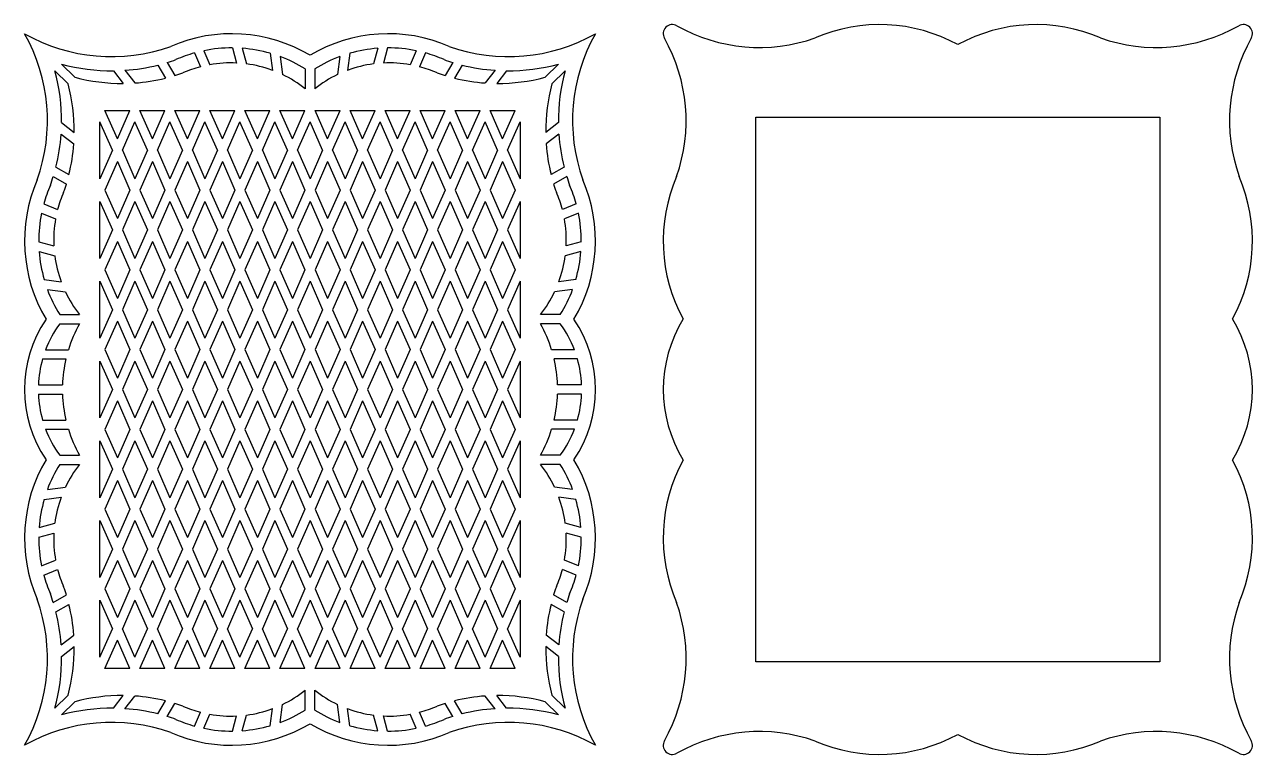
# Model space of a CAD drawing. Extents: x -985 to -429, y 48 to 344.
# Drawn here: x -697.5 to -429.4, y 185.1 to 344.4 of the extents above; entities that cross this region are included whole.
import ezdxf

# ---------------------------------------------------------------- set-up
doc = ezdxf.new("R2010")
doc.units = 0
doc.layers.get('0').update_dxf_attribs({"linetype": 'CONTINUOUS'})

msp = doc.modelspace()

# ---------------------------------------------------------------- linework, layer by layer
for p, q in [((-660.345823, 338.21658), (-659.091437, 335.188223)), ((-658.318172, 338.704437), (-657.047679, 335.637194)), ((-652.090063, 339.320532), (-651.204518, 336.015634)), ((-649.934218, 339.234038), (-649.019718, 335.821077)), ((-643.83284, 338.13753), (-643.34329, 334.419032)), ((-626.468724, 338.13753), (-626.958273, 334.419032)), ((-620.367346, 339.234038), (-621.281846, 335.821077)), ((-618.211501, 339.320532), (-619.097045, 336.015634)), ((-611.983391, 338.704437), (-613.253885, 335.637194)), ((-609.95574, 338.21658), (-611.210127, 335.188223)), ((-689.388619, 335.776365), (-686.521446, 332.909192)), ((-668.375261, 335.568374), (-666.728998, 332.716964)), ((-666.324582, 336.136494), (-664.677365, 333.28343)), ((-641.661058, 337.42348), (-641.143341, 333.491033)), ((-628.640506, 337.42348), (-629.158222, 333.491033)), ((-603.976982, 336.136494), (-605.624199, 333.28343)), ((-601.926303, 335.568374), (-603.572566, 332.716964)), ((-580.912945, 335.776365), (-583.780118, 332.909192)), ((-690.845259, 334.319725), (-687.978085, 331.452552)), ((-678.07304, 334.327304), (-675.947689, 331.557493)), ((-675.553908, 334.428227), (-673.427526, 331.657072)), ((-636.180782, 334.736158), (-636.180782, 330.406387)), ((-634.120782, 334.736158), (-634.120782, 330.406387)), ((-594.747656, 334.428227), (-596.874038, 331.657072)), ((-592.228524, 334.327304), (-594.353875, 331.557493)), ((-579.456305, 334.319725), (-582.323478, 331.452552)), ((-679.930433, 325.685725), (-674.4695, 325.685725)), ((-677.199966, 319.468412), (-679.930433, 325.685725)), ((-677.199966, 319.468412), (-674.4695, 325.685725)), ((-669.55466, 319.468412), (-672.285127, 325.685725)), ((-672.285127, 325.685725), (-666.824194, 325.685725)), ((-669.55466, 319.468412), (-666.824194, 325.685725)), ((-661.909354, 319.468412), (-664.63982, 325.685725)), ((-664.63982, 325.685725), (-659.178887, 325.685725)), ((-661.909354, 319.468412), (-659.178887, 325.685725)), ((-654.264048, 319.468412), (-656.994514, 325.685725)), ((-656.994514, 325.685725), (-651.533581, 325.685725)), ((-654.264048, 319.468412), (-651.533581, 325.685725)), ((-646.618741, 319.468412), (-649.349208, 325.685725)), ((-649.349208, 325.685725), (-643.888275, 325.685725)), ((-646.618741, 319.468412), (-643.888275, 325.685725)), ((-638.973435, 319.468412), (-641.703902, 325.685725)), ((-641.703902, 325.685725), (-636.242968, 325.685725)), ((-638.973435, 319.468412), (-636.242968, 325.685725)), ((-631.328129, 319.468412), (-634.058595, 325.685725)), ((-634.058595, 325.685725), (-628.597662, 325.685725)), ((-631.328129, 319.468412), (-628.597662, 325.685725)), ((-623.682822, 319.468412), (-626.413289, 325.685725)), ((-626.413289, 325.685725), (-620.952356, 325.685725)), ((-623.682822, 319.468412), (-620.952356, 325.685725)), ((-616.037516, 319.468412), (-618.767983, 325.685725)), ((-618.767983, 325.685725), (-613.30705, 325.685725)), ((-616.037516, 319.468412), (-613.30705, 325.685725)), ((-608.39221, 319.468412), (-611.122676, 325.685725)), ((-611.122676, 325.685725), (-605.661743, 325.685725)), ((-608.39221, 319.468412), (-605.661743, 325.685725)), ((-600.746904, 319.468412), (-603.47737, 325.685725)), ((-603.47737, 325.685725), (-598.016437, 325.685725)), ((-600.746904, 319.468412), (-598.016437, 325.685725)), ((-593.101597, 319.468412), (-595.832064, 325.685725)), ((-595.832064, 325.685725), (-590.371131, 325.685725)), ((-593.101597, 319.468412), (-590.371131, 325.685725)), ((-689.396198, 323.004147), (-686.626386, 320.878795)), ((-678.292153, 316.981487), (-681.02262, 323.198799)), ((-681.02262, 310.764174), (-681.02262, 323.198799)), ((-676.10778, 316.981487), (-673.377313, 323.198799)), ((-670.646847, 316.981487), (-673.377313, 323.198799)), ((-668.462473, 316.981487), (-665.732007, 323.198799)), ((-663.00154, 316.981487), (-665.732007, 323.198799)), ((-660.817167, 316.981487), (-658.086701, 323.198799)), ((-655.356234, 316.981487), (-658.086701, 323.198799)), ((-653.171861, 316.981487), (-650.441394, 323.198799)), ((-647.710928, 316.981487), (-650.441394, 323.198799)), ((-645.526555, 316.981487), (-642.796088, 323.198799)), ((-640.065622, 316.981487), (-642.796088, 323.198799)), ((-637.881248, 316.981487), (-635.150782, 323.198799)), ((-632.420315, 316.981487), (-635.150782, 323.198799)), ((-630.235942, 316.981487), (-627.505476, 323.198799)), ((-624.775009, 316.981487), (-627.505476, 323.198799)), ((-622.590636, 316.981487), (-619.860169, 323.198799)), ((-617.129703, 316.981487), (-619.860169, 323.198799)), ((-614.94533, 316.981487), (-612.214863, 323.198799)), ((-609.484397, 316.981487), (-612.214863, 323.198799)), ((-607.300023, 316.981487), (-604.569557, 323.198799)), ((-601.83909, 316.981487), (-604.569557, 323.198799)), ((-599.654717, 316.981487), (-596.924251, 323.198799)), ((-594.193784, 316.981487), (-596.924251, 323.198799)), ((-592.009411, 316.981487), (-589.278944, 323.198799)), ((-589.278944, 323.198799), (-589.278944, 310.764174)), ((-580.905366, 323.004147), (-583.675178, 320.878795)), ((-537.81832, 324.211305), (-449.559488, 324.211305)), ((-537.81832, 205.300811), (-537.81832, 324.211305)), ((-449.559488, 324.211305), (-449.559488, 205.300811)), ((-689.497121, 320.485014), (-686.725966, 318.358632)), ((-580.804443, 320.485014), (-583.575598, 318.358632)), ((-678.292153, 316.981487), (-681.02262, 310.764174)), ((-676.10778, 316.981487), (-673.377313, 310.764174)), ((-670.646847, 316.981487), (-673.377313, 310.764174)), ((-668.462473, 316.981487), (-665.732007, 310.764174)), ((-663.00154, 316.981487), (-665.732007, 310.764174)), ((-660.817167, 316.981487), (-658.086701, 310.764174)), ((-655.356234, 316.981487), (-658.086701, 310.764174)), ((-653.171861, 316.981487), (-650.441394, 310.764174)), ((-647.710928, 316.981487), (-650.441394, 310.764174)), ((-645.526555, 316.981487), (-642.796088, 310.764174)), ((-640.065622, 316.981487), (-642.796088, 310.764174)), ((-637.881248, 316.981487), (-635.150782, 310.764174)), ((-632.420315, 316.981487), (-635.150782, 310.764174)), ((-630.235942, 316.981487), (-627.505476, 310.764174)), ((-624.775009, 316.981487), (-627.505476, 310.764174)), ((-622.590636, 316.981487), (-619.860169, 310.764174)), ((-617.129703, 316.981487), (-619.860169, 310.764174)), ((-614.94533, 316.981487), (-612.214863, 310.764174)), ((-609.484397, 316.981487), (-612.214863, 310.764174)), ((-607.300023, 316.981487), (-604.569557, 310.764174)), ((-601.83909, 316.981487), (-604.569557, 310.764174)), ((-599.654717, 316.981487), (-596.924251, 310.764174)), ((-594.193784, 316.981487), (-596.924251, 310.764174)), ((-592.009411, 316.981487), (-589.278944, 310.764174)), ((-677.199966, 314.494561), (-679.930433, 308.277248)), ((-677.199966, 314.494561), (-674.4695, 308.277248)), ((-669.55466, 314.494561), (-672.285127, 308.277248)), ((-669.55466, 314.494561), (-666.824194, 308.277248)), ((-661.909354, 314.494561), (-664.63982, 308.277248)), ((-661.909354, 314.494561), (-659.178887, 308.277248)), ((-654.264048, 314.494561), (-656.994514, 308.277248)), ((-654.264048, 314.494561), (-651.533581, 308.277248)), ((-646.618741, 314.494561), (-649.349208, 308.277248)), ((-646.618741, 314.494561), (-643.888275, 308.277248)), ((-638.973435, 314.494561), (-641.703902, 308.277248)), ((-638.973435, 314.494561), (-636.242968, 308.277248)), ((-631.328129, 314.494561), (-634.058595, 308.277248)), ((-631.328129, 314.494561), (-628.597662, 308.277248)), ((-623.682822, 314.494561), (-626.413289, 308.277248)), ((-623.682822, 314.494561), (-620.952356, 308.277248)), ((-616.037516, 314.494561), (-618.767983, 308.277248)), ((-616.037516, 314.494561), (-613.30705, 308.277248)), ((-608.39221, 314.494561), (-611.122676, 308.277248)), ((-608.39221, 314.494561), (-605.661743, 308.277248)), ((-600.746904, 314.494561), (-603.47737, 308.277248)), ((-600.746904, 314.494561), (-598.016437, 308.277248)), ((-593.101597, 314.494561), (-595.832064, 308.277248)), ((-593.101597, 314.494561), (-590.371131, 308.277248)), ((-691.205387, 311.255688), (-688.352323, 309.608471)), ((-690.637268, 313.306368), (-687.785857, 311.660105)), ((-579.664296, 313.306368), (-582.515707, 311.660105)), ((-579.096177, 311.255688), (-581.94924, 309.608471)), ((-681.02262, 305.790323), (-678.292153, 299.57301)), ((-681.02262, 293.355697), (-681.02262, 305.790323)), ((-679.930433, 308.277248), (-677.199966, 302.059936)), ((-674.4695, 308.277248), (-677.199966, 302.059936)), ((-673.377313, 305.790323), (-676.10778, 299.57301)), ((-673.377313, 305.790323), (-670.646847, 299.57301)), ((-672.285127, 308.277248), (-669.55466, 302.059936)), ((-666.824194, 308.277248), (-669.55466, 302.059936)), ((-665.732007, 305.790323), (-668.462473, 299.57301)), ((-665.732007, 305.790323), (-663.00154, 299.57301)), ((-664.63982, 308.277248), (-661.909354, 302.059936)), ((-659.178887, 308.277248), (-661.909354, 302.059936)), ((-658.086701, 305.790323), (-660.817167, 299.57301)), ((-658.086701, 305.790323), (-655.356234, 299.57301)), ((-656.994514, 308.277248), (-654.264048, 302.059936)), ((-651.533581, 308.277248), (-654.264048, 302.059936)), ((-650.441394, 305.790323), (-653.171861, 299.57301)), ((-650.441394, 305.790323), (-647.710928, 299.57301)), ((-649.349208, 308.277248), (-646.618741, 302.059936)), ((-643.888275, 308.277248), (-646.618741, 302.059936)), ((-642.796088, 305.790323), (-645.526555, 299.57301)), ((-642.796088, 305.790323), (-640.065622, 299.57301)), ((-641.703902, 308.277248), (-638.973435, 302.059936)), ((-636.242968, 308.277248), (-638.973435, 302.059936)), ((-635.150782, 305.790323), (-637.881248, 299.57301)), ((-635.150782, 305.790323), (-632.420315, 299.57301)), ((-634.058595, 308.277248), (-631.328129, 302.059936)), ((-628.597662, 308.277248), (-631.328129, 302.059936)), ((-627.505476, 305.790323), (-630.235942, 299.57301)), ((-627.505476, 305.790323), (-624.775009, 299.57301)), ((-626.413289, 308.277248), (-623.682822, 302.059936)), ((-620.952356, 308.277248), (-623.682822, 302.059936)), ((-619.860169, 305.790323), (-622.590636, 299.57301)), ((-619.860169, 305.790323), (-617.129703, 299.57301)), ((-618.767983, 308.277248), (-616.037516, 302.059936)), ((-613.30705, 308.277248), (-616.037516, 302.059936)), ((-612.214863, 305.790323), (-614.94533, 299.57301)), ((-612.214863, 305.790323), (-609.484397, 299.57301)), ((-611.122676, 308.277248), (-608.39221, 302.059936)), ((-605.661743, 308.277248), (-608.39221, 302.059936)), ((-604.569557, 305.790323), (-607.300023, 299.57301)), ((-604.569557, 305.790323), (-601.83909, 299.57301)), ((-603.47737, 308.277248), (-600.746904, 302.059936)), ((-598.016437, 308.277248), (-600.746904, 302.059936)), ((-596.924251, 305.790323), (-599.654717, 299.57301)), ((-596.924251, 305.790323), (-594.193784, 299.57301)), ((-595.832064, 308.277248), (-593.101597, 302.059936)), ((-590.371131, 308.277248), (-593.101597, 302.059936)), ((-589.278944, 305.790323), (-592.009411, 299.57301)), ((-589.278944, 305.790323), (-589.278944, 293.355697)), ((-693.77333, 303.249279), (-690.706088, 301.978786)), ((-693.285473, 305.27693), (-690.257116, 304.022544)), ((-577.016091, 305.27693), (-580.044448, 304.022544)), ((-576.528234, 303.249279), (-579.595476, 301.978786)), ((-678.292153, 299.57301), (-681.02262, 293.355697)), ((-676.10778, 299.57301), (-673.377313, 293.355697)), ((-670.646847, 299.57301), (-673.377313, 293.355697)), ((-668.462473, 299.57301), (-665.732007, 293.355697)), ((-663.00154, 299.57301), (-665.732007, 293.355697)), ((-660.817167, 299.57301), (-658.086701, 293.355697)), ((-655.356234, 299.57301), (-658.086701, 293.355697)), ((-653.171861, 299.57301), (-650.441394, 293.355697)), ((-647.710928, 299.57301), (-650.441394, 293.355697)), ((-645.526555, 299.57301), (-642.796088, 293.355697)), ((-640.065622, 299.57301), (-642.796088, 293.355697)), ((-637.881248, 299.57301), (-635.150782, 293.355697)), ((-632.420315, 299.57301), (-635.150782, 293.355697)), ((-630.235942, 299.57301), (-627.505476, 293.355697)), ((-624.775009, 299.57301), (-627.505476, 293.355697)), ((-622.590636, 299.57301), (-619.860169, 293.355697)), ((-617.129703, 299.57301), (-619.860169, 293.355697)), ((-614.94533, 299.57301), (-612.214863, 293.355697)), ((-609.484397, 299.57301), (-612.214863, 293.355697)), ((-607.300023, 299.57301), (-604.569557, 293.355697)), ((-601.83909, 299.57301), (-604.569557, 293.355697)), ((-599.654717, 299.57301), (-596.924251, 293.355697)), ((-594.193784, 299.57301), (-596.924251, 293.355697)), ((-592.009411, 299.57301), (-589.278944, 293.355697)), ((-694.389425, 297.02117), (-691.084528, 296.135625)), ((-677.199966, 297.086085), (-679.930433, 290.868772)), ((-677.199966, 297.086085), (-674.4695, 290.868772)), ((-669.55466, 297.086085), (-672.285127, 290.868772)), ((-669.55466, 297.086085), (-666.824194, 290.868772)), ((-661.909354, 297.086085), (-664.63982, 290.868772)), ((-661.909354, 297.086085), (-659.178887, 290.868772)), ((-654.264048, 297.086085), (-656.994514, 290.868772)), ((-654.264048, 297.086085), (-651.533581, 290.868772)), ((-646.618741, 297.086085), (-649.349208, 290.868772)), ((-646.618741, 297.086085), (-643.888275, 290.868772)), ((-638.973435, 297.086085), (-641.703902, 290.868772)), ((-638.973435, 297.086085), (-636.242968, 290.868772)), ((-631.328129, 297.086085), (-634.058595, 290.868772)), ((-631.328129, 297.086085), (-628.597662, 290.868772)), ((-623.682822, 297.086085), (-626.413289, 290.868772)), ((-623.682822, 297.086085), (-620.952356, 290.868772)), ((-616.037516, 297.086085), (-618.767983, 290.868772)), ((-616.037516, 297.086085), (-613.30705, 290.868772)), ((-608.39221, 297.086085), (-611.122676, 290.868772)), ((-608.39221, 297.086085), (-605.661743, 290.868772)), ((-600.746904, 297.086085), (-603.47737, 290.868772)), ((-600.746904, 297.086085), (-598.016437, 290.868772)), ((-593.101597, 297.086085), (-595.832064, 290.868772)), ((-593.101597, 297.086085), (-590.371131, 290.868772)), ((-575.912139, 297.02117), (-579.217036, 296.135625)), ((-694.302931, 294.865325), (-690.88997, 293.950825)), ((-575.998633, 294.865325), (-579.411594, 293.950825)), ((-679.930433, 290.868772), (-677.199966, 284.651459)), ((-674.4695, 290.868772), (-677.199966, 284.651459)), ((-672.285127, 290.868772), (-669.55466, 284.651459)), ((-666.824194, 290.868772), (-669.55466, 284.651459)), ((-664.63982, 290.868772), (-661.909354, 284.651459)), ((-659.178887, 290.868772), (-661.909354, 284.651459)), ((-656.994514, 290.868772), (-654.264048, 284.651459)), ((-651.533581, 290.868772), (-654.264048, 284.651459)), ((-649.349208, 290.868772), (-646.618741, 284.651459)), ((-643.888275, 290.868772), (-646.618741, 284.651459)), ((-641.703902, 290.868772), (-638.973435, 284.651459)), ((-636.242968, 290.868772), (-638.973435, 284.651459)), ((-634.058595, 290.868772), (-631.328129, 284.651459)), ((-628.597662, 290.868772), (-631.328129, 284.651459)), ((-626.413289, 290.868772), (-623.682822, 284.651459)), ((-620.952356, 290.868772), (-623.682822, 284.651459)), ((-618.767983, 290.868772), (-616.037516, 284.651459)), ((-613.30705, 290.868772), (-616.037516, 284.651459)), ((-611.122676, 290.868772), (-608.39221, 284.651459)), ((-605.661743, 290.868772), (-608.39221, 284.651459)), ((-603.47737, 290.868772), (-600.746904, 284.651459)), ((-598.016437, 290.868772), (-600.746904, 284.651459)), ((-595.832064, 290.868772), (-593.101597, 284.651459)), ((-590.371131, 290.868772), (-593.101597, 284.651459)), ((-693.206423, 288.763947), (-689.487926, 288.274397)), ((-681.02262, 288.381847), (-678.292153, 282.164534)), ((-681.02262, 275.947221), (-681.02262, 288.381847)), ((-673.377313, 288.381847), (-676.10778, 282.164534)), ((-673.377313, 288.381847), (-670.646847, 282.164534)), ((-665.732007, 288.381847), (-668.462473, 282.164534)), ((-665.732007, 288.381847), (-663.00154, 282.164534)), ((-658.086701, 288.381847), (-660.817167, 282.164534)), ((-658.086701, 288.381847), (-655.356234, 282.164534)), ((-650.441394, 288.381847), (-653.171861, 282.164534)), ((-650.441394, 288.381847), (-647.710928, 282.164534)), ((-642.796088, 288.381847), (-645.526555, 282.164534)), ((-642.796088, 288.381847), (-640.065622, 282.164534)), ((-635.150782, 288.381847), (-637.881248, 282.164534)), ((-635.150782, 288.381847), (-632.420315, 282.164534)), ((-627.505476, 288.381847), (-630.235942, 282.164534)), ((-627.505476, 288.381847), (-624.775009, 282.164534)), ((-619.860169, 288.381847), (-622.590636, 282.164534)), ((-619.860169, 288.381847), (-617.129703, 282.164534)), ((-612.214863, 288.381847), (-614.94533, 282.164534)), ((-612.214863, 288.381847), (-609.484397, 282.164534)), ((-604.569557, 288.381847), (-607.300023, 282.164534)), ((-604.569557, 288.381847), (-601.83909, 282.164534)), ((-596.924251, 288.381847), (-599.654717, 282.164534)), ((-596.924251, 288.381847), (-594.193784, 282.164534)), ((-589.278944, 288.381847), (-592.009411, 282.164534)), ((-589.278944, 288.381847), (-589.278944, 275.947221)), ((-577.09514, 288.763947), (-580.813638, 288.274397)), ((-692.492374, 286.592164), (-688.559926, 286.074448)), ((-577.80919, 286.592164), (-581.741637, 286.074448)), ((-678.292153, 282.164534), (-681.02262, 275.947221)), ((-676.10778, 282.164534), (-673.377313, 275.947221)), ((-670.646847, 282.164534), (-673.377313, 275.947221)), ((-668.462473, 282.164534), (-665.732007, 275.947221)), ((-663.00154, 282.164534), (-665.732007, 275.947221)), ((-660.817167, 282.164534), (-658.086701, 275.947221)), ((-655.356234, 282.164534), (-658.086701, 275.947221)), ((-653.171861, 282.164534), (-650.441394, 275.947221)), ((-647.710928, 282.164534), (-650.441394, 275.947221)), ((-645.526555, 282.164534), (-642.796088, 275.947221)), ((-640.065622, 282.164534), (-642.796088, 275.947221)), ((-637.881248, 282.164534), (-635.150782, 275.947221)), ((-632.420315, 282.164534), (-635.150782, 275.947221)), ((-630.235942, 282.164534), (-627.505476, 275.947221)), ((-624.775009, 282.164534), (-627.505476, 275.947221)), ((-622.590636, 282.164534), (-619.860169, 275.947221)), ((-617.129703, 282.164534), (-619.860169, 275.947221)), ((-614.94533, 282.164534), (-612.214863, 275.947221)), ((-609.484397, 282.164534), (-612.214863, 275.947221)), ((-607.300023, 282.164534), (-604.569557, 275.947221)), ((-601.83909, 282.164534), (-604.569557, 275.947221)), ((-599.654717, 282.164534), (-596.924251, 275.947221)), ((-594.193784, 282.164534), (-596.924251, 275.947221)), ((-592.009411, 282.164534), (-589.278944, 275.947221)), ((-689.812012, 279.111889), (-685.47528, 279.111889)), ((-689.805051, 281.111889), (-685.47528, 281.111889)), ((-677.199966, 279.677609), (-679.930433, 273.460296)), ((-677.199966, 279.677609), (-674.4695, 273.460296)), ((-669.55466, 279.677609), (-672.285127, 273.460296)), ((-669.55466, 279.677609), (-666.824194, 273.460296)), ((-661.909354, 279.677609), (-664.63982, 273.460296)), ((-661.909354, 279.677609), (-659.178887, 273.460296)), ((-654.264048, 279.677609), (-656.994514, 273.460296)), ((-654.264048, 279.677609), (-651.533581, 273.460296)), ((-646.618741, 279.677609), (-649.349208, 273.460296)), ((-646.618741, 279.677609), (-643.888275, 273.460296)), ((-638.973435, 279.677609), (-641.703902, 273.460296)), ((-638.973435, 279.677609), (-636.242968, 273.460296)), ((-631.328129, 279.677609), (-634.058595, 273.460296)), ((-631.328129, 279.677609), (-628.597662, 273.460296)), ((-623.682822, 279.677609), (-626.413289, 273.460296)), ((-623.682822, 279.677609), (-620.952356, 273.460296)), ((-616.037516, 279.677609), (-618.767983, 273.460296)), ((-616.037516, 279.677609), (-613.30705, 273.460296)), ((-608.39221, 279.677609), (-611.122676, 273.460296)), ((-608.39221, 279.677609), (-605.661743, 273.460296)), ((-600.746904, 279.677609), (-603.47737, 273.460296)), ((-600.746904, 279.677609), (-598.016437, 273.460296)), ((-593.101597, 279.677609), (-595.832064, 273.460296)), ((-593.101597, 279.677609), (-590.371131, 273.460296)), ((-580.496513, 281.111889), (-584.826284, 281.111889)), ((-580.489551, 279.111889), (-584.826284, 279.111889)), ((-693.552456, 271.418989), (-688.452165, 271.418989)), ((-692.890538, 273.418989), (-687.912082, 273.418989)), ((-681.02262, 270.973371), (-678.292153, 264.756058)), ((-681.02262, 258.538745), (-681.02262, 270.973371)), ((-679.930433, 273.460296), (-677.199966, 267.242983)), ((-674.4695, 273.460296), (-677.199966, 267.242983)), ((-673.377313, 270.973371), (-676.10778, 264.756058)), ((-673.377313, 270.973371), (-670.646847, 264.756058)), ((-672.285127, 273.460296), (-669.55466, 267.242983)), ((-666.824194, 273.460296), (-669.55466, 267.242983)), ((-665.732007, 270.973371), (-668.462473, 264.756058)), ((-665.732007, 270.973371), (-663.00154, 264.756058)), ((-664.63982, 273.460296), (-661.909354, 267.242983)), ((-659.178887, 273.460296), (-661.909354, 267.242983)), ((-658.086701, 270.973371), (-660.817167, 264.756058)), ((-658.086701, 270.973371), (-655.356234, 264.756058)), ((-656.994514, 273.460296), (-654.264048, 267.242983)), ((-651.533581, 273.460296), (-654.264048, 267.242983)), ((-650.441394, 270.973371), (-653.171861, 264.756058)), ((-650.441394, 270.973371), (-647.710928, 264.756058)), ((-649.349208, 273.460296), (-646.618741, 267.242983)), ((-643.888275, 273.460296), (-646.618741, 267.242983)), ((-642.796088, 270.973371), (-645.526555, 264.756058)), ((-642.796088, 270.973371), (-640.065622, 264.756058)), ((-641.703902, 273.460296), (-638.973435, 267.242983)), ((-636.242968, 273.460296), (-638.973435, 267.242983)), ((-635.150782, 270.973371), (-637.881248, 264.756058)), ((-635.150782, 270.973371), (-632.420315, 264.756058)), ((-634.058595, 273.460296), (-631.328129, 267.242983)), ((-628.597662, 273.460296), (-631.328129, 267.242983)), ((-627.505476, 270.973371), (-630.235942, 264.756058)), ((-627.505476, 270.973371), (-624.775009, 264.756058)), ((-626.413289, 273.460296), (-623.682822, 267.242983)), ((-620.952356, 273.460296), (-623.682822, 267.242983)), ((-619.860169, 270.973371), (-622.590636, 264.756058)), ((-619.860169, 270.973371), (-617.129703, 264.756058)), ((-618.767983, 273.460296), (-616.037516, 267.242983)), ((-613.30705, 273.460296), (-616.037516, 267.242983)), ((-612.214863, 270.973371), (-614.94533, 264.756058)), ((-612.214863, 270.973371), (-609.484397, 264.756058)), ((-611.122676, 273.460296), (-608.39221, 267.242983)), ((-605.661743, 273.460296), (-608.39221, 267.242983)), ((-604.569557, 270.973371), (-607.300023, 264.756058)), ((-604.569557, 270.973371), (-601.83909, 264.756058)), ((-603.47737, 273.460296), (-600.746904, 267.242983)), ((-598.016437, 273.460296), (-600.746904, 267.242983)), ((-596.924251, 270.973371), (-599.654717, 264.756058)), ((-596.924251, 270.973371), (-594.193784, 264.756058)), ((-595.832064, 273.460296), (-593.101597, 267.242983)), ((-590.371131, 273.460296), (-593.101597, 267.242983)), ((-589.278944, 270.973371), (-592.009411, 264.756058)), ((-589.278944, 270.973371), (-589.278944, 258.538745)), ((-577.411026, 273.418989), (-582.389482, 273.418989)), ((-576.749108, 271.418989), (-581.849399, 271.418989)), ((-694.458857, 265.756058), (-689.199814, 265.756058)), ((-575.842706, 265.756058), (-581.10175, 265.756058)), ((-694.458857, 263.756058), (-689.199814, 263.756058)), ((-678.292153, 264.756058), (-681.02262, 258.538745)), ((-676.10778, 264.756058), (-673.377313, 258.538745)), ((-670.646847, 264.756058), (-673.377313, 258.538745)), ((-668.462473, 264.756058), (-665.732007, 258.538745)), ((-663.00154, 264.756058), (-665.732007, 258.538745)), ((-660.817167, 264.756058), (-658.086701, 258.538745)), ((-655.356234, 264.756058), (-658.086701, 258.538745)), ((-653.171861, 264.756058), (-650.441394, 258.538745)), ((-647.710928, 264.756058), (-650.441394, 258.538745)), ((-645.526555, 264.756058), (-642.796088, 258.538745)), ((-640.065622, 264.756058), (-642.796088, 258.538745)), ((-637.881248, 264.756058), (-635.150782, 258.538745)), ((-632.420315, 264.756058), (-635.150782, 258.538745)), ((-630.235942, 264.756058), (-627.505476, 258.538745)), ((-624.775009, 264.756058), (-627.505476, 258.538745)), ((-622.590636, 264.756058), (-619.860169, 258.538745)), ((-617.129703, 264.756058), (-619.860169, 258.538745)), ((-614.94533, 264.756058), (-612.214863, 258.538745)), ((-609.484397, 264.756058), (-612.214863, 258.538745)), ((-607.300023, 264.756058), (-604.569557, 258.538745)), ((-601.83909, 264.756058), (-604.569557, 258.538745)), ((-599.654717, 264.756058), (-596.924251, 258.538745)), ((-594.193784, 264.756058), (-596.924251, 258.538745)), ((-592.009411, 264.756058), (-589.278944, 258.538745)), ((-575.842706, 263.756058), (-581.10175, 263.756058)), ((-677.199966, 262.269133), (-679.930433, 256.05182)), ((-677.199966, 262.269133), (-674.4695, 256.05182)), ((-669.55466, 262.269133), (-672.285127, 256.05182)), ((-669.55466, 262.269133), (-666.824194, 256.05182)), ((-661.909354, 262.269133), (-664.63982, 256.05182)), ((-661.909354, 262.269133), (-659.178887, 256.05182)), ((-654.264048, 262.269133), (-656.994514, 256.05182)), ((-654.264048, 262.269133), (-651.533581, 256.05182)), ((-646.618741, 262.269133), (-649.349208, 256.05182)), ((-646.618741, 262.269133), (-643.888275, 256.05182)), ((-638.973435, 262.269133), (-641.703902, 256.05182)), ((-638.973435, 262.269133), (-636.242968, 256.05182)), ((-631.328129, 262.269133), (-634.058595, 256.05182)), ((-631.328129, 262.269133), (-628.597662, 256.05182)), ((-623.682822, 262.269133), (-626.413289, 256.05182)), ((-623.682822, 262.269133), (-620.952356, 256.05182)), ((-616.037516, 262.269133), (-618.767983, 256.05182)), ((-616.037516, 262.269133), (-613.30705, 256.05182)), ((-608.39221, 262.269133), (-611.122676, 256.05182)), ((-608.39221, 262.269133), (-605.661743, 256.05182)), ((-600.746904, 262.269133), (-603.47737, 256.05182)), ((-600.746904, 262.269133), (-598.016437, 256.05182)), ((-593.101597, 262.269133), (-595.832064, 256.05182)), ((-593.101597, 262.269133), (-590.371131, 256.05182)), ((-693.552456, 258.093128), (-688.452165, 258.093128)), ((-576.749108, 258.093128), (-581.849399, 258.093128)), ((-692.890538, 256.093128), (-687.912082, 256.093128)), ((-679.930433, 256.05182), (-677.199966, 249.834507)), ((-674.4695, 256.05182), (-677.199966, 249.834507)), ((-672.285127, 256.05182), (-669.55466, 249.834507)), ((-666.824194, 256.05182), (-669.55466, 249.834507)), ((-664.63982, 256.05182), (-661.909354, 249.834507)), ((-659.178887, 256.05182), (-661.909354, 249.834507)), ((-656.994514, 256.05182), (-654.264048, 249.834507)), ((-651.533581, 256.05182), (-654.264048, 249.834507)), ((-649.349208, 256.05182), (-646.618741, 249.834507)), ((-643.888275, 256.05182), (-646.618741, 249.834507)), ((-641.703902, 256.05182), (-638.973435, 249.834507)), ((-636.242968, 256.05182), (-638.973435, 249.834507)), ((-634.058595, 256.05182), (-631.328129, 249.834507)), ((-628.597662, 256.05182), (-631.328129, 249.834507)), ((-626.413289, 256.05182), (-623.682822, 249.834507)), ((-620.952356, 256.05182), (-623.682822, 249.834507)), ((-618.767983, 256.05182), (-616.037516, 249.834507)), ((-613.30705, 256.05182), (-616.037516, 249.834507)), ((-611.122676, 256.05182), (-608.39221, 249.834507)), ((-605.661743, 256.05182), (-608.39221, 249.834507)), ((-603.47737, 256.05182), (-600.746904, 249.834507)), ((-598.016437, 256.05182), (-600.746904, 249.834507)), ((-595.832064, 256.05182), (-593.101597, 249.834507)), ((-590.371131, 256.05182), (-593.101597, 249.834507)), ((-577.411026, 256.093128), (-582.389482, 256.093128)), ((-681.02262, 253.564895), (-678.292153, 247.347582)), ((-681.02262, 241.130269), (-681.02262, 253.564895)), ((-673.377313, 253.564895), (-676.10778, 247.347582)), ((-673.377313, 253.564895), (-670.646847, 247.347582)), ((-665.732007, 253.564895), (-668.462473, 247.347582)), ((-665.732007, 253.564895), (-663.00154, 247.347582)), ((-658.086701, 253.564895), (-660.817167, 247.347582)), ((-658.086701, 253.564895), (-655.356234, 247.347582)), ((-650.441394, 253.564895), (-653.171861, 247.347582)), ((-650.441394, 253.564895), (-647.710928, 247.347582)), ((-642.796088, 253.564895), (-645.526555, 247.347582)), ((-642.796088, 253.564895), (-640.065622, 247.347582)), ((-635.150782, 253.564895), (-637.881248, 247.347582)), ((-635.150782, 253.564895), (-632.420315, 247.347582)), ((-627.505476, 253.564895), (-630.235942, 247.347582)), ((-627.505476, 253.564895), (-624.775009, 247.347582)), ((-619.860169, 253.564895), (-622.590636, 247.347582)), ((-619.860169, 253.564895), (-617.129703, 247.347582)), ((-612.214863, 253.564895), (-614.94533, 247.347582)), ((-612.214863, 253.564895), (-609.484397, 247.347582)), ((-604.569557, 253.564895), (-607.300023, 247.347582)), ((-604.569557, 253.564895), (-601.83909, 247.347582)), ((-596.924251, 253.564895), (-599.654717, 247.347582)), ((-596.924251, 253.564895), (-594.193784, 247.347582)), ((-589.278944, 253.564895), (-592.009411, 247.347582)), ((-589.278944, 253.564895), (-589.278944, 241.130269)), ((-689.812012, 250.400228), (-685.47528, 250.400228)), ((-580.489551, 250.400228), (-584.826284, 250.400228)), ((-689.805051, 248.400228), (-685.47528, 248.400228)), ((-678.292153, 247.347582), (-681.02262, 241.130269)), ((-676.10778, 247.347582), (-673.377313, 241.130269)), ((-670.646847, 247.347582), (-673.377313, 241.130269)), ((-668.462473, 247.347582), (-665.732007, 241.130269)), ((-663.00154, 247.347582), (-665.732007, 241.130269)), ((-660.817167, 247.347582), (-658.086701, 241.130269)), ((-655.356234, 247.347582), (-658.086701, 241.130269)), ((-653.171861, 247.347582), (-650.441394, 241.130269)), ((-647.710928, 247.347582), (-650.441394, 241.130269)), ((-645.526555, 247.347582), (-642.796088, 241.130269)), ((-640.065622, 247.347582), (-642.796088, 241.130269)), ((-637.881248, 247.347582), (-635.150782, 241.130269)), ((-632.420315, 247.347582), (-635.150782, 241.130269)), ((-630.235942, 247.347582), (-627.505476, 241.130269)), ((-624.775009, 247.347582), (-627.505476, 241.130269)), ((-622.590636, 247.347582), (-619.860169, 241.130269)), ((-617.129703, 247.347582), (-619.860169, 241.130269)), ((-614.94533, 247.347582), (-612.214863, 241.130269)), ((-609.484397, 247.347582), (-612.214863, 241.130269)), ((-607.300023, 247.347582), (-604.569557, 241.130269)), ((-601.83909, 247.347582), (-604.569557, 241.130269)), ((-599.654717, 247.347582), (-596.924251, 241.130269)), ((-594.193784, 247.347582), (-596.924251, 241.130269)), ((-592.009411, 247.347582), (-589.278944, 241.130269)), ((-580.496513, 248.400228), (-584.826284, 248.400228)), ((-677.199966, 244.860657), (-679.930433, 238.643344)), ((-677.199966, 244.860657), (-674.4695, 238.643344)), ((-669.55466, 244.860657), (-672.285127, 238.643344)), ((-669.55466, 244.860657), (-666.824194, 238.643344)), ((-661.909354, 244.860657), (-664.63982, 238.643344)), ((-661.909354, 244.860657), (-659.178887, 238.643344)), ((-654.264048, 244.860657), (-656.994514, 238.643344)), ((-654.264048, 244.860657), (-651.533581, 238.643344)), ((-646.618741, 244.860657), (-649.349208, 238.643344)), ((-646.618741, 244.860657), (-643.888275, 238.643344)), ((-638.973435, 244.860657), (-641.703902, 238.643344)), ((-638.973435, 244.860657), (-636.242968, 238.643344)), ((-631.328129, 244.860657), (-634.058595, 238.643344)), ((-631.328129, 244.860657), (-628.597662, 238.643344)), ((-623.682822, 244.860657), (-626.413289, 238.643344)), ((-623.682822, 244.860657), (-620.952356, 238.643344)), ((-616.037516, 244.860657), (-618.767983, 238.643344)), ((-616.037516, 244.860657), (-613.30705, 238.643344)), ((-608.39221, 244.860657), (-611.122676, 238.643344)), ((-608.39221, 244.860657), (-605.661743, 238.643344)), ((-600.746904, 244.860657), (-603.47737, 238.643344)), ((-600.746904, 244.860657), (-598.016437, 238.643344)), ((-593.101597, 244.860657), (-595.832064, 238.643344)), ((-593.101597, 244.860657), (-590.371131, 238.643344)), ((-692.492374, 242.919952), (-688.559926, 243.437668)), ((-577.80919, 242.919952), (-581.741637, 243.437668)), ((-693.206423, 240.74817), (-689.487926, 241.237719)), ((-679.930433, 238.643344), (-677.199966, 232.426031)), ((-674.4695, 238.643344), (-677.199966, 232.426031)), ((-672.285127, 238.643344), (-669.55466, 232.426031)), ((-666.824194, 238.643344), (-669.55466, 232.426031)), ((-664.63982, 238.643344), (-661.909354, 232.426031)), ((-659.178887, 238.643344), (-661.909354, 232.426031)), ((-656.994514, 238.643344), (-654.264048, 232.426031)), ((-651.533581, 238.643344), (-654.264048, 232.426031)), ((-649.349208, 238.643344), (-646.618741, 232.426031)), ((-643.888275, 238.643344), (-646.618741, 232.426031)), ((-641.703902, 238.643344), (-638.973435, 232.426031)), ((-636.242968, 238.643344), (-638.973435, 232.426031)), ((-634.058595, 238.643344), (-631.328129, 232.426031)), ((-628.597662, 238.643344), (-631.328129, 232.426031)), ((-626.413289, 238.643344), (-623.682822, 232.426031)), ((-620.952356, 238.643344), (-623.682822, 232.426031)), ((-618.767983, 238.643344), (-616.037516, 232.426031)), ((-613.30705, 238.643344), (-616.037516, 232.426031)), ((-611.122676, 238.643344), (-608.39221, 232.426031)), ((-605.661743, 238.643344), (-608.39221, 232.426031)), ((-603.47737, 238.643344), (-600.746904, 232.426031)), ((-598.016437, 238.643344), (-600.746904, 232.426031)), ((-595.832064, 238.643344), (-593.101597, 232.426031)), ((-590.371131, 238.643344), (-593.101597, 232.426031)), ((-577.09514, 240.74817), (-580.813638, 241.237719)), ((-681.02262, 236.156419), (-678.292153, 229.939106)), ((-681.02262, 223.721793), (-681.02262, 236.156419)), ((-673.377313, 236.156419), (-676.10778, 229.939106)), ((-673.377313, 236.156419), (-670.646847, 229.939106)), ((-665.732007, 236.156419), (-668.462473, 229.939106)), ((-665.732007, 236.156419), (-663.00154, 229.939106)), ((-658.086701, 236.156419), (-660.817167, 229.939106)), ((-658.086701, 236.156419), (-655.356234, 229.939106)), ((-650.441394, 236.156419), (-653.171861, 229.939106)), ((-650.441394, 236.156419), (-647.710928, 229.939106)), ((-642.796088, 236.156419), (-645.526555, 229.939106)), ((-642.796088, 236.156419), (-640.065622, 229.939106)), ((-635.150782, 236.156419), (-637.881248, 229.939106)), ((-635.150782, 236.156419), (-632.420315, 229.939106)), ((-627.505476, 236.156419), (-630.235942, 229.939106)), ((-627.505476, 236.156419), (-624.775009, 229.939106)), ((-619.860169, 236.156419), (-622.590636, 229.939106)), ((-619.860169, 236.156419), (-617.129703, 229.939106)), ((-612.214863, 236.156419), (-614.94533, 229.939106)), ((-612.214863, 236.156419), (-609.484397, 229.939106)), ((-604.569557, 236.156419), (-607.300023, 229.939106)), ((-604.569557, 236.156419), (-601.83909, 229.939106)), ((-596.924251, 236.156419), (-599.654717, 229.939106)), ((-596.924251, 236.156419), (-594.193784, 229.939106)), ((-589.278944, 236.156419), (-592.009411, 229.939106)), ((-589.278944, 236.156419), (-589.278944, 223.721793)), ((-694.389425, 232.490947), (-691.084528, 233.376491)), ((-694.302931, 234.646792), (-690.88997, 235.561292)), ((-575.998633, 234.646792), (-579.411594, 235.561292)), ((-575.912139, 232.490947), (-579.217036, 233.376491)), ((-678.292153, 229.939106), (-681.02262, 223.721793)), ((-676.10778, 229.939106), (-673.377313, 223.721793)), ((-670.646847, 229.939106), (-673.377313, 223.721793)), ((-668.462473, 229.939106), (-665.732007, 223.721793)), ((-663.00154, 229.939106), (-665.732007, 223.721793)), ((-660.817167, 229.939106), (-658.086701, 223.721793)), ((-655.356234, 229.939106), (-658.086701, 223.721793)), ((-653.171861, 229.939106), (-650.441394, 223.721793)), ((-647.710928, 229.939106), (-650.441394, 223.721793)), ((-645.526555, 229.939106), (-642.796088, 223.721793)), ((-640.065622, 229.939106), (-642.796088, 223.721793)), ((-637.881248, 229.939106), (-635.150782, 223.721793)), ((-632.420315, 229.939106), (-635.150782, 223.721793)), ((-630.235942, 229.939106), (-627.505476, 223.721793)), ((-624.775009, 229.939106), (-627.505476, 223.721793)), ((-622.590636, 229.939106), (-619.860169, 223.721793)), ((-617.129703, 229.939106), (-619.860169, 223.721793)), ((-614.94533, 229.939106), (-612.214863, 223.721793)), ((-609.484397, 229.939106), (-612.214863, 223.721793)), ((-607.300023, 229.939106), (-604.569557, 223.721793)), ((-601.83909, 229.939106), (-604.569557, 223.721793)), ((-599.654717, 229.939106), (-596.924251, 223.721793)), ((-594.193784, 229.939106), (-596.924251, 223.721793)), ((-592.009411, 229.939106), (-589.278944, 223.721793)), ((-693.77333, 226.262837), (-690.706088, 227.533331)), ((-693.285473, 224.235186), (-690.257116, 225.489573)), ((-677.199966, 227.452181), (-679.930433, 221.234868)), ((-677.199966, 227.452181), (-674.4695, 221.234868)), ((-669.55466, 227.452181), (-672.285127, 221.234868)), ((-669.55466, 227.452181), (-666.824194, 221.234868)), ((-661.909354, 227.452181), (-664.63982, 221.234868)), ((-661.909354, 227.452181), (-659.178887, 221.234868)), ((-654.264048, 227.452181), (-656.994514, 221.234868)), ((-654.264048, 227.452181), (-651.533581, 221.234868)), ((-646.618741, 227.452181), (-649.349208, 221.234868)), ((-646.618741, 227.452181), (-643.888275, 221.234868)), ((-638.973435, 227.452181), (-641.703902, 221.234868)), ((-638.973435, 227.452181), (-636.242968, 221.234868)), ((-631.328129, 227.452181), (-634.058595, 221.234868)), ((-631.328129, 227.452181), (-628.597662, 221.234868)), ((-623.682822, 227.452181), (-626.413289, 221.234868)), ((-623.682822, 227.452181), (-620.952356, 221.234868)), ((-616.037516, 227.452181), (-618.767983, 221.234868)), ((-616.037516, 227.452181), (-613.30705, 221.234868)), ((-608.39221, 227.452181), (-611.122676, 221.234868)), ((-608.39221, 227.452181), (-605.661743, 221.234868)), ((-600.746904, 227.452181), (-603.47737, 221.234868)), ((-600.746904, 227.452181), (-598.016437, 221.234868)), ((-593.101597, 227.452181), (-595.832064, 221.234868)), ((-593.101597, 227.452181), (-590.371131, 221.234868)), ((-577.016091, 224.235186), (-580.044448, 225.489573)), ((-576.528234, 226.262837), (-579.595476, 227.533331)), ((-691.205387, 218.256428), (-688.352323, 219.903645)), ((-679.930433, 221.234868), (-677.199966, 215.017555)), ((-674.4695, 221.234868), (-677.199966, 215.017555)), ((-672.285127, 221.234868), (-669.55466, 215.017555)), ((-666.824194, 221.234868), (-669.55466, 215.017555)), ((-664.63982, 221.234868), (-661.909354, 215.017555)), ((-659.178887, 221.234868), (-661.909354, 215.017555)), ((-656.994514, 221.234868), (-654.264048, 215.017555)), ((-651.533581, 221.234868), (-654.264048, 215.017555)), ((-649.349208, 221.234868), (-646.618741, 215.017555)), ((-643.888275, 221.234868), (-646.618741, 215.017555)), ((-641.703902, 221.234868), (-638.973435, 215.017555)), ((-636.242968, 221.234868), (-638.973435, 215.017555)), ((-634.058595, 221.234868), (-631.328129, 215.017555)), ((-628.597662, 221.234868), (-631.328129, 215.017555)), ((-626.413289, 221.234868), (-623.682822, 215.017555)), ((-620.952356, 221.234868), (-623.682822, 215.017555)), ((-618.767983, 221.234868), (-616.037516, 215.017555)), ((-613.30705, 221.234868), (-616.037516, 215.017555)), ((-611.122676, 221.234868), (-608.39221, 215.017555)), ((-605.661743, 221.234868), (-608.39221, 215.017555)), ((-603.47737, 221.234868), (-600.746904, 215.017555)), ((-598.016437, 221.234868), (-600.746904, 215.017555)), ((-595.832064, 221.234868), (-593.101597, 215.017555)), ((-590.371131, 221.234868), (-593.101597, 215.017555)), ((-579.096177, 218.256428), (-581.94924, 219.903645)), ((-690.637268, 216.205749), (-687.785857, 217.852011)), ((-681.02262, 206.313317), (-681.02262, 218.747943)), ((-681.02262, 218.747943), (-678.292153, 212.53063)), ((-673.377313, 218.747943), (-676.10778, 212.53063)), ((-673.377313, 218.747943), (-670.646847, 212.53063)), ((-665.732007, 218.747943), (-668.462473, 212.53063)), ((-665.732007, 218.747943), (-663.00154, 212.53063)), ((-658.086701, 218.747943), (-660.817167, 212.53063)), ((-658.086701, 218.747943), (-655.356234, 212.53063)), ((-650.441394, 218.747943), (-653.171861, 212.53063)), ((-650.441394, 218.747943), (-647.710928, 212.53063)), ((-642.796088, 218.747943), (-645.526555, 212.53063)), ((-642.796088, 218.747943), (-640.065622, 212.53063)), ((-635.150782, 218.747943), (-637.881248, 212.53063)), ((-635.150782, 218.747943), (-632.420315, 212.53063)), ((-627.505476, 218.747943), (-630.235942, 212.53063)), ((-627.505476, 218.747943), (-624.775009, 212.53063)), ((-619.860169, 218.747943), (-622.590636, 212.53063)), ((-619.860169, 218.747943), (-617.129703, 212.53063)), ((-612.214863, 218.747943), (-614.94533, 212.53063)), ((-612.214863, 218.747943), (-609.484397, 212.53063)), ((-604.569557, 218.747943), (-607.300023, 212.53063)), ((-604.569557, 218.747943), (-601.83909, 212.53063)), ((-596.924251, 218.747943), (-599.654717, 212.53063)), ((-596.924251, 218.747943), (-594.193784, 212.53063)), ((-589.278944, 218.747943), (-592.009411, 212.53063)), ((-589.278944, 218.747943), (-589.278944, 206.313317)), ((-579.664296, 216.205749), (-582.515707, 217.852011)), ((-681.02262, 206.313317), (-678.292153, 212.53063)), ((-673.377313, 206.313317), (-676.10778, 212.53063)), ((-673.377313, 206.313317), (-670.646847, 212.53063)), ((-665.732007, 206.313317), (-668.462473, 212.53063)), ((-665.732007, 206.313317), (-663.00154, 212.53063)), ((-658.086701, 206.313317), (-660.817167, 212.53063)), ((-658.086701, 206.313317), (-655.356234, 212.53063)), ((-650.441394, 206.313317), (-653.171861, 212.53063)), ((-650.441394, 206.313317), (-647.710928, 212.53063)), ((-642.796088, 206.313317), (-645.526555, 212.53063)), ((-642.796088, 206.313317), (-640.065622, 212.53063)), ((-635.150782, 206.313317), (-637.881248, 212.53063)), ((-635.150782, 206.313317), (-632.420315, 212.53063)), ((-627.505476, 206.313317), (-630.235942, 212.53063)), ((-627.505476, 206.313317), (-624.775009, 212.53063)), ((-619.860169, 206.313317), (-622.590636, 212.53063)), ((-619.860169, 206.313317), (-617.129703, 212.53063)), ((-612.214863, 206.313317), (-614.94533, 212.53063)), ((-612.214863, 206.313317), (-609.484397, 212.53063)), ((-604.569557, 206.313317), (-607.300023, 212.53063)), ((-604.569557, 206.313317), (-601.83909, 212.53063)), ((-596.924251, 206.313317), (-599.654717, 212.53063)), ((-596.924251, 206.313317), (-594.193784, 212.53063)), ((-589.278944, 206.313317), (-592.009411, 212.53063)), ((-689.497121, 209.027102), (-686.725966, 211.153484)), ((-679.930433, 203.826392), (-677.199966, 210.043705)), ((-674.4695, 203.826392), (-677.199966, 210.043705)), ((-672.285127, 203.826392), (-669.55466, 210.043705)), ((-666.824194, 203.826392), (-669.55466, 210.043705)), ((-664.63982, 203.826392), (-661.909354, 210.043705)), ((-659.178887, 203.826392), (-661.909354, 210.043705)), ((-656.994514, 203.826392), (-654.264048, 210.043705)), ((-651.533581, 203.826392), (-654.264048, 210.043705)), ((-649.349208, 203.826392), (-646.618741, 210.043705)), ((-643.888275, 203.826392), (-646.618741, 210.043705)), ((-641.703902, 203.826392), (-638.973435, 210.043705)), ((-636.242968, 203.826392), (-638.973435, 210.043705)), ((-634.058595, 203.826392), (-631.328129, 210.043705)), ((-628.597662, 203.826392), (-631.328129, 210.043705)), ((-626.413289, 203.826392), (-623.682822, 210.043705)), ((-620.952356, 203.826392), (-623.682822, 210.043705)), ((-618.767983, 203.826392), (-616.037516, 210.043705)), ((-613.30705, 203.826392), (-616.037516, 210.043705)), ((-611.122676, 203.826392), (-608.39221, 210.043705)), ((-605.661743, 203.826392), (-608.39221, 210.043705)), ((-603.47737, 203.826392), (-600.746904, 210.043705)), ((-598.016437, 203.826392), (-600.746904, 210.043705)), ((-595.832064, 203.826392), (-593.101597, 210.043705)), ((-590.371131, 203.826392), (-593.101597, 210.043705)), ((-580.804443, 209.027102), (-583.575598, 211.153484)), ((-689.396198, 206.50797), (-686.626386, 208.633321)), ((-580.905366, 206.50797), (-583.675178, 208.633321)), ((-674.4695, 203.826392), (-679.930433, 203.826392)), ((-666.824194, 203.826392), (-672.285127, 203.826392)), ((-659.178887, 203.826392), (-664.63982, 203.826392)), ((-651.533581, 203.826392), (-656.994514, 203.826392)), ((-643.888275, 203.826392), (-649.349208, 203.826392)), ((-636.242968, 203.826392), (-641.703902, 203.826392)), ((-628.597662, 203.826392), (-634.058595, 203.826392)), ((-620.952356, 203.826392), (-626.413289, 203.826392)), ((-613.30705, 203.826392), (-618.767983, 203.826392)), ((-605.661743, 203.826392), (-611.122676, 203.826392)), ((-598.016437, 203.826392), (-603.47737, 203.826392)), ((-590.371131, 203.826392), (-595.832064, 203.826392)), ((-449.559488, 205.300811), (-537.81832, 205.300811)), ((-636.180782, 194.775959), (-636.180782, 199.10573)), ((-634.120782, 194.775959), (-634.120782, 199.10573)), ((-690.845259, 195.192391), (-687.978085, 198.059564)), ((-689.388619, 193.735751), (-686.521446, 196.602924)), ((-678.07304, 195.184812), (-675.947689, 197.954624)), ((-675.553908, 195.083889), (-673.427526, 197.855044)), ((-668.375261, 193.943742), (-666.728998, 196.795153)), ((-666.324582, 193.375623), (-664.677365, 196.228686)), ((-641.661058, 192.088636), (-641.143341, 196.021083)), ((-628.640506, 192.088636), (-629.158222, 196.021083)), ((-603.976982, 193.375623), (-605.624199, 196.228686)), ((-601.926303, 193.943742), (-603.572566, 196.795153)), ((-594.747656, 195.083889), (-596.874038, 197.855044)), ((-592.228524, 195.184812), (-594.353875, 197.954624)), ((-580.912945, 193.735751), (-583.780118, 196.602924)), ((-579.456305, 195.192391), (-582.323478, 198.059564)), ((-660.345823, 191.295537), (-659.091437, 194.323894)), ((-658.318172, 190.80768), (-657.047679, 193.874922)), ((-652.090063, 190.191585), (-651.204518, 193.496482)), ((-649.934218, 190.278079), (-649.019718, 193.691039)), ((-643.83284, 191.374586), (-643.34329, 195.093084)), ((-626.468724, 191.374586), (-626.958273, 195.093084)), ((-620.367346, 190.278079), (-621.281846, 193.691039)), ((-618.211501, 190.191585), (-619.097045, 193.496482)), ((-611.983391, 190.80768), (-613.253885, 193.874922)), ((-609.95574, 191.295537), (-611.210127, 194.323894))]:
    msp.add_line(p, q)
for centre, radius, start, end in [((-556.01747, 342.410455), 2, 60.535629, 209.464371), ((-537.020539, 376.036188), 36.620892, 240.535629, 289.437791), ((-510.767415, 308.939958), 35.470892, 61.217918, 113.363249), ((-476.610393, 308.939958), 35.470892, 66.636751, 118.782082), ((-450.357269, 376.036188), 36.620892, 250.562209, 299.464371), ((-431.360338, 342.410455), 2, 330.535629, 119.464371), ((-678.482417, 376.036188), 38.620892, 240.535629, 289.542298), ((-731.105081, 323.413523), 38.620892, 340.457702, 29.464371), ((-652.229293, 308.939958), 33.470892, 59.319539, 113.477313), ((-618.072271, 308.939958), 33.470892, 66.522687, 120.680461), ((-591.819147, 376.036188), 38.620892, 250.457702, 299.464371), ((-539.196483, 323.413523), 38.620892, 150.535629, 199.542298), ((-589.643203, 323.413523), 36.620892, 340.562209, 29.464371), ((-397.734605, 323.413523), 36.620892, 150.535629, 199.437791), ((-652.229293, 308.939958), 30.380892, 105.495283, 113.668811), ((-652.229293, 308.939958), 30.380892, 89.737423, 101.561407), ((-652.229293, 308.939958), 30.380892, 73.956157, 85.667556), ((-618.072271, 308.939958), 30.380892, 94.332444, 106.043843), ((-618.072271, 308.939958), 30.380892, 78.438593, 90.262577), ((-618.072271, 308.939958), 30.380892, 66.331189, 74.504717), ((-678.482417, 376.036188), 41.710892, 254.842617, 270.562346), ((-678.482417, 376.036188), 41.710892, 274.026032, 284.023187), ((-678.482417, 376.036188), 41.710892, 286.946502, 289.694445), ((-652.439413, 309.783793), 26.260892, 104.67319, 113.449815), ((-652.439413, 309.783793), 26.260892, 87.304724, 100.106602), ((-652.439413, 309.783793), 26.260892, 69.734232, 82.51769), ((-652.229293, 308.939958), 30.380892, 58.113143, 69.643646), ((-618.072271, 308.939958), 30.380892, 110.356354, 121.886857), ((-617.862151, 309.783793), 26.260892, 97.48231, 110.265768), ((-617.862151, 309.783793), 26.260892, 79.893398, 92.695276), ((-617.862151, 309.783793), 26.260892, 66.550185, 75.32681), ((-591.819147, 376.036188), 41.710892, 250.305555, 253.053498), ((-591.819147, 376.036188), 41.710892, 255.976813, 265.973968), ((-591.819147, 376.036188), 41.710892, 269.437654, 285.157383), ((-731.105081, 323.413523), 41.710892, 359.437654, 15.157383), ((-676.25233, 371.207215), 39.650892, 254.989962, 270.440213), ((-676.25233, 371.207215), 39.650892, 274.08532, 283.897135), ((-676.25233, 371.207215), 39.650892, 286.973055, 289.694445), ((-652.439413, 309.783793), 26.260892, 51.748134, 64.523043), ((-617.862151, 309.783793), 26.260892, 115.476957, 128.251866), ((-594.049234, 371.207215), 39.650892, 250.305555, 253.026945), ((-594.049234, 371.207215), 39.650892, 256.102865, 265.91468), ((-594.049234, 371.207215), 39.650892, 269.559787, 285.010038), ((-539.196483, 323.413523), 41.710892, 164.842617, 180.562346), ((-726.276108, 321.183436), 39.650892, 359.559787, 15.010038), ((-544.025456, 321.183436), 39.650892, 164.989962, 180.440213), ((-731.105081, 323.413523), 41.710892, 345.976813, 355.973968), ((-539.196483, 323.413523), 41.710892, 184.026032, 194.023187), ((-726.276108, 321.183436), 39.650892, 346.102865, 355.91468), ((-544.025456, 321.183436), 39.650892, 184.08532, 193.897135), ((-731.105081, 323.413523), 41.710892, 340.305555, 343.053498), ((-539.196483, 323.413523), 41.710892, 196.946502, 199.694445), ((-522.546974, 297.1604), 35.470892, 156.636751, 208.665911), ((-464.830834, 297.1604), 35.470892, 331.334089, 23.363249), ((-664.008852, 297.1604), 33.470892, 156.522687, 210.680461), ((-664.008852, 297.1604), 30.380892, 156.331189, 164.504717), ((-726.276108, 321.183436), 39.650892, 340.305555, 343.026945), ((-544.025456, 321.183436), 39.650892, 196.973055, 199.694445), ((-606.292712, 297.1604), 30.380892, 15.495283, 23.668811), ((-606.292712, 297.1604), 33.470892, 329.319539, 23.477313), ((-664.852686, 297.37052), 26.260892, 156.550185, 165.32681), ((-605.448877, 297.37052), 26.260892, 14.67319, 23.449815), ((-664.008852, 297.1604), 30.380892, 168.438593, 180.262577), ((-606.292712, 297.1604), 30.380892, 359.737423, 11.561407), ((-664.852686, 297.37052), 26.260892, 169.893398, 182.695276), ((-605.448877, 297.37052), 26.260892, 357.304724, 10.106602), ((-664.008852, 297.1604), 30.380892, 184.332444, 196.043843), ((-664.852686, 297.37052), 26.260892, 187.48231, 200.265768), ((-605.448877, 297.37052), 26.260892, 339.734232, 352.51769), ((-606.292712, 297.1604), 30.380892, 343.956157, 355.667556), ((-664.008852, 297.1604), 30.380892, 200.356354, 211.886857), ((-664.852686, 297.37052), 26.260892, 205.476957, 218.251866), ((-605.448877, 297.37052), 26.260892, 321.748134, 334.523043), ((-606.292712, 297.1604), 30.380892, 328.113143, 339.643646), ((-670.067788, 264.756058), 27.41156, 146.006352, 213.993648), ((-670.067788, 264.756058), 24.41156, 143.979471, 159.214523), ((-659.805259, 264.756058), 29.41156, 150.784117, 162.869943), ((-610.496305, 264.756058), 29.41156, 17.130057, 29.215883), ((-600.233776, 264.756058), 24.41156, 20.785477, 36.020529), ((-600.233776, 264.756058), 27.41156, 326.006352, 33.993648), ((-528.60591, 264.756058), 29.41156, 148.451089, 211.548911), ((-458.771898, 264.756058), 29.41156, 328.451089, 31.548911), ((-670.067788, 264.756058), 24.41156, 164.160615, 177.652267), ((-659.805259, 264.756058), 29.41156, 166.906477, 178.051554), ((-610.496305, 264.756058), 29.41156, 1.948446, 13.093523), ((-600.233776, 264.756058), 24.41156, 2.347733, 15.839385), ((-670.067788, 264.756058), 24.41156, 182.347733, 195.839385), ((-659.805259, 264.756058), 29.41156, 181.948446, 193.093523), ((-610.496305, 264.756058), 29.41156, 346.906477, 358.051554), ((-600.233776, 264.756058), 24.41156, 344.160615, 357.652267), ((-670.067788, 264.756058), 24.41156, 200.785477, 216.020529), ((-659.805259, 264.756058), 29.41156, 197.130057, 209.215883), ((-610.496305, 264.756058), 29.41156, 330.784117, 342.869943), ((-600.233776, 264.756058), 24.41156, 323.979471, 339.214523), ((-664.008852, 232.351717), 33.470892, 149.319539, 203.477313), ((-606.292712, 232.351717), 33.470892, 336.522687, 30.680461), ((-522.546974, 232.351717), 35.470892, 151.334089, 203.363249), ((-464.830834, 232.351717), 35.470892, 336.636751, 28.665911), ((-664.008852, 232.351717), 30.380892, 148.113143, 159.643646), ((-664.852686, 232.141597), 26.260892, 141.748134, 154.523043), ((-605.448877, 232.141597), 26.260892, 25.476957, 38.251866), ((-606.292712, 232.351717), 30.380892, 20.356354, 31.886857), ((-664.008852, 232.351717), 30.380892, 163.956157, 175.667556), ((-664.852686, 232.141597), 26.260892, 159.734232, 172.51769), ((-605.448877, 232.141597), 26.260892, 7.48231, 20.265768), ((-606.292712, 232.351717), 30.380892, 4.332444, 16.043843), ((-664.852686, 232.141597), 26.260892, 177.304724, 190.106602), ((-605.448877, 232.141597), 26.260892, 349.893398, 2.695276), ((-664.008852, 232.351717), 30.380892, 179.737423, 191.561407), ((-606.292712, 232.351717), 30.380892, 348.438593, 0.262577), ((-664.852686, 232.141597), 26.260892, 194.67319, 203.449815), ((-605.448877, 232.141597), 26.260892, 336.550185, 345.32681), ((-664.008852, 232.351717), 30.380892, 195.495283, 203.668811), ((-606.292712, 232.351717), 30.380892, 336.331189, 344.504717), ((-731.105081, 206.098593), 41.710892, 16.946502, 19.694445), ((-726.276108, 208.32868), 39.650892, 16.973055, 19.694445), ((-544.025456, 208.32868), 39.650892, 160.305555, 163.026945), ((-539.196483, 206.098593), 41.710892, 160.305555, 163.053498), ((-731.105081, 206.098593), 38.620892, 330.535629, 19.542298), ((-726.276108, 208.32868), 39.650892, 4.08532, 13.897135), ((-544.025456, 208.32868), 39.650892, 166.102865, 175.91468), ((-539.196483, 206.098593), 38.620892, 160.457702, 209.464371), ((-589.643203, 206.098593), 36.620892, 330.535629, 19.437791), ((-397.734605, 206.098593), 36.620892, 160.562209, 209.464371), ((-731.105081, 206.098593), 41.710892, 4.026032, 14.023187), ((-539.196483, 206.098593), 41.710892, 165.976813, 175.973968), ((-731.105081, 206.098593), 41.710892, 344.842617, 0.562346), ((-726.276108, 208.32868), 39.650892, 344.989962, 0.440213), ((-544.025456, 208.32868), 39.650892, 179.559787, 195.010038), ((-539.196483, 206.098593), 41.710892, 179.437654, 195.157383), ((-652.439413, 219.728323), 26.260892, 295.476957, 308.251866), ((-617.862151, 219.728323), 26.260892, 231.748134, 244.523043), ((-676.25233, 158.304902), 39.650892, 89.559787, 105.010038), ((-676.25233, 158.304902), 39.650892, 76.102865, 85.91468), ((-676.25233, 158.304902), 39.650892, 70.305555, 73.026945), ((-594.049234, 158.304902), 39.650892, 106.973055, 109.694445), ((-594.049234, 158.304902), 39.650892, 94.08532, 103.897135), ((-594.049234, 158.304902), 39.650892, 74.989962, 90.440213), ((-678.482417, 153.475929), 41.710892, 89.437654, 105.157383), ((-678.482417, 153.475929), 41.710892, 75.976813, 85.973968), ((-678.482417, 153.475929), 41.710892, 70.305555, 73.053498), ((-652.439413, 219.728323), 26.260892, 246.550185, 255.32681), ((-652.439413, 219.728323), 26.260892, 259.893398, 272.695276), ((-652.439413, 219.728323), 26.260892, 277.48231, 290.265768), ((-652.229293, 220.572158), 30.380892, 290.356354, 301.886857), ((-618.072271, 220.572158), 30.380892, 238.113143, 249.643646), ((-617.862151, 219.728323), 26.260892, 249.734232, 262.51769), ((-617.862151, 219.728323), 26.260892, 267.304724, 280.106602), ((-617.862151, 219.728323), 26.260892, 284.67319, 293.449815), ((-591.819147, 153.475929), 41.710892, 106.946502, 109.694445), ((-591.819147, 153.475929), 41.710892, 94.026032, 104.023187), ((-591.819147, 153.475929), 41.710892, 74.842617, 90.562346), ((-678.482417, 153.475929), 38.620892, 70.457702, 119.464371), ((-652.229293, 220.572158), 33.470892, 246.522687, 300.680461), ((-652.229293, 220.572158), 30.380892, 246.331189, 254.504717), ((-652.229293, 220.572158), 30.380892, 258.438593, 270.262577), ((-652.229293, 220.572158), 30.380892, 274.332444, 286.043843), ((-618.072271, 220.572158), 33.470892, 239.319539, 293.477313), ((-618.072271, 220.572158), 30.380892, 253.956157, 265.667556), ((-618.072271, 220.572158), 30.380892, 269.737423, 281.561407), ((-618.072271, 220.572158), 30.380892, 285.495283, 293.668811), ((-591.819147, 153.475929), 38.620892, 60.535629, 109.542298), ((-556.01747, 187.101662), 2, 150.535629, 299.464371), ((-537.020539, 153.475929), 36.620892, 70.562209, 119.464371), ((-510.767415, 220.572158), 35.470892, 246.636751, 298.782082), ((-476.610393, 220.572158), 35.470892, 241.217918, 293.363249), ((-450.357269, 153.475929), 36.620892, 60.535629, 109.437791), ((-431.360338, 187.101662), 2, 240.535629, 29.464371)]:
    msp.add_arc(centre, radius, start, end)

doc.saveas('drawing.dxf')
